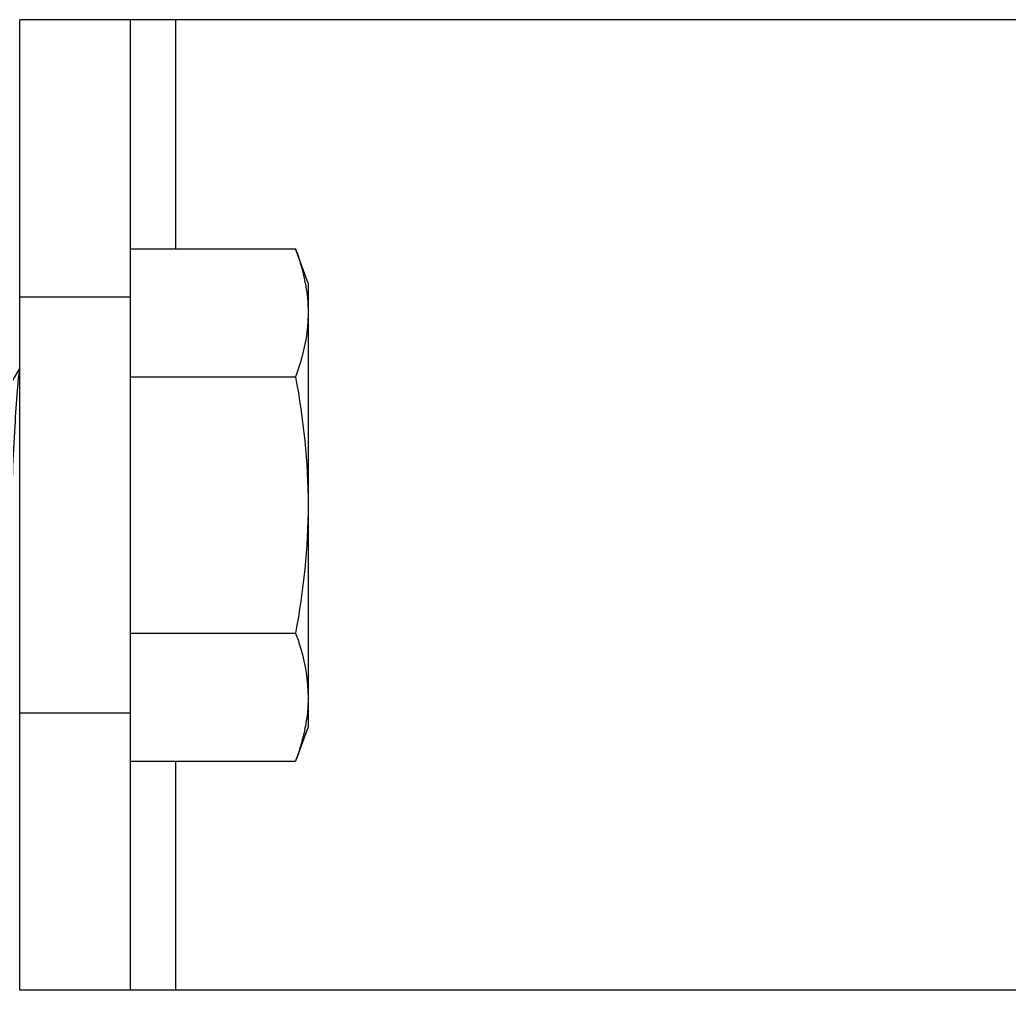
# Model space of a CAD drawing. Extents: x -427546 to -314919, y 698702 to 968782.
# Drawn here: x -409208.1 to -409028.5, y 889861.9 to 890038.1 of the extents above; entities that cross this region are included whole.
import ezdxf

# ---------------------------------------------------------------- set-up
doc = ezdxf.new("R2010")
doc.units = 0
doc.header["$LTSCALE"] = 1000
doc.header["$MEASUREMENT"] = 0
doc.layers.get('0').update_dxf_attribs({"linetype": 'CONTINUOUS'})

msp = doc.modelspace()

# ---------------------------------------------------------------- linework, layer by layer
at = {"linetype": 'CONTINUOUS'}
for p, q in [((-409208.13, 889861.94), (-409208.13, 890038.14)), ((-409003.29, 890038.14), (-409208.13, 890038.14)), ((-409188, 889861.94), (-409188, 890038.14)), ((-409179.77, 889996.54), (-409179.77, 890038.14)), ((-409188, 889996.54), (-409158.05, 889996.54)), ((-409155.78, 889990.31), (-409158.05, 889996.54)), ((-409155.78, 889990.31), (-409155.78, 889909.77)), ((-409188, 889987.8), (-409208.13, 889987.8)), ((-409210.29, 889971.12), (-409208.13, 889974.83)), ((-409188, 889973.29), (-409158.05, 889973.29)), ((-409188, 889926.79), (-409158.05, 889926.79)), ((-409208.13, 889912.29), (-409188, 889912.29)), ((-409155.78, 889909.77), (-409158.05, 889903.54)), ((-409188, 889903.54), (-409158.05, 889903.54)), ((-409179.77, 889861.94), (-409179.77, 889903.54)), ((-409003.29, 889861.94), (-409208.13, 889861.94))]:
    msp.add_line(p, q, dxfattribs=at)
for centre, start, end in [((-409188.27, 889984.29), 10.5275, 11.305), ((-409188.27, 889915.79), 348.6919, 349.4725)]:
    msp.add_arc(centre, 32.54, start, end, dxfattribs=at)
for points, knots in [([(-409158.05, 889996.54), (-409157.87, 889996.06), (-409157.2, 889994.13), (-409156.66, 889992.16), (-409156.36, 889990.67)], [0, 0, 0, 0, 0.253106, 1, 1, 1, 1]), ([(-409155.78, 889984.92), (-409155.78, 889983.94), (-409155.99, 889979.98), (-409157.02, 889976.1), (-409158.05, 889973.29)], [0, 0, 0, 0, 0.246324, 1, 1, 1, 1]), ([(-409209.86, 889946.86), (-409209.71, 889949.92), (-409209.44, 889955.76), (-409209.03, 889963.76), (-409208.69, 889969.45), (-409208.38, 889972.83), (-409208.23, 889974.06), (-409208.13, 889974.54)], [0, 0, 0, 0, 0.33063, 0.632635, 0.865973, 0.946815, 1, 1, 1, 1]), ([(-409158.05, 889926.79), (-409157.7, 889925.84), (-409156.45, 889922.08), (-409155.78, 889918.11), (-409155.78, 889915.16)], [0, 0, 0, 0, 0.255696, 1, 1, 1, 1]), ([(-409156.36, 889909.41), (-409156.46, 889908.92), (-409156.91, 889906.93), (-409157.52, 889904.98), (-409158.05, 889903.54)], [0, 0, 0, 0, 0.247155, 1, 1, 1, 1])]:
    msp.add_open_spline(points, degree=3, knots=knots, dxfattribs=at)
for points in [[(-409156.28, 889990.24), (-409155.95, 889988.49), (-409155.78, 889986.7), (-409155.78, 889984.92)], [(-409158.05, 889973.29), (-409156.65, 889965.63), (-409155.78, 889957.83), (-409155.78, 889950.04)], [(-409155.78, 889950.04), (-409155.78, 889942.25), (-409156.65, 889934.45), (-409158.05, 889926.79)], [(-409155.78, 889915.16), (-409155.78, 889913.38), (-409155.95, 889911.6), (-409156.28, 889909.85)]]:
    msp.add_open_spline(points, degree=3, dxfattribs=at)

doc.saveas('drawing.dxf')
